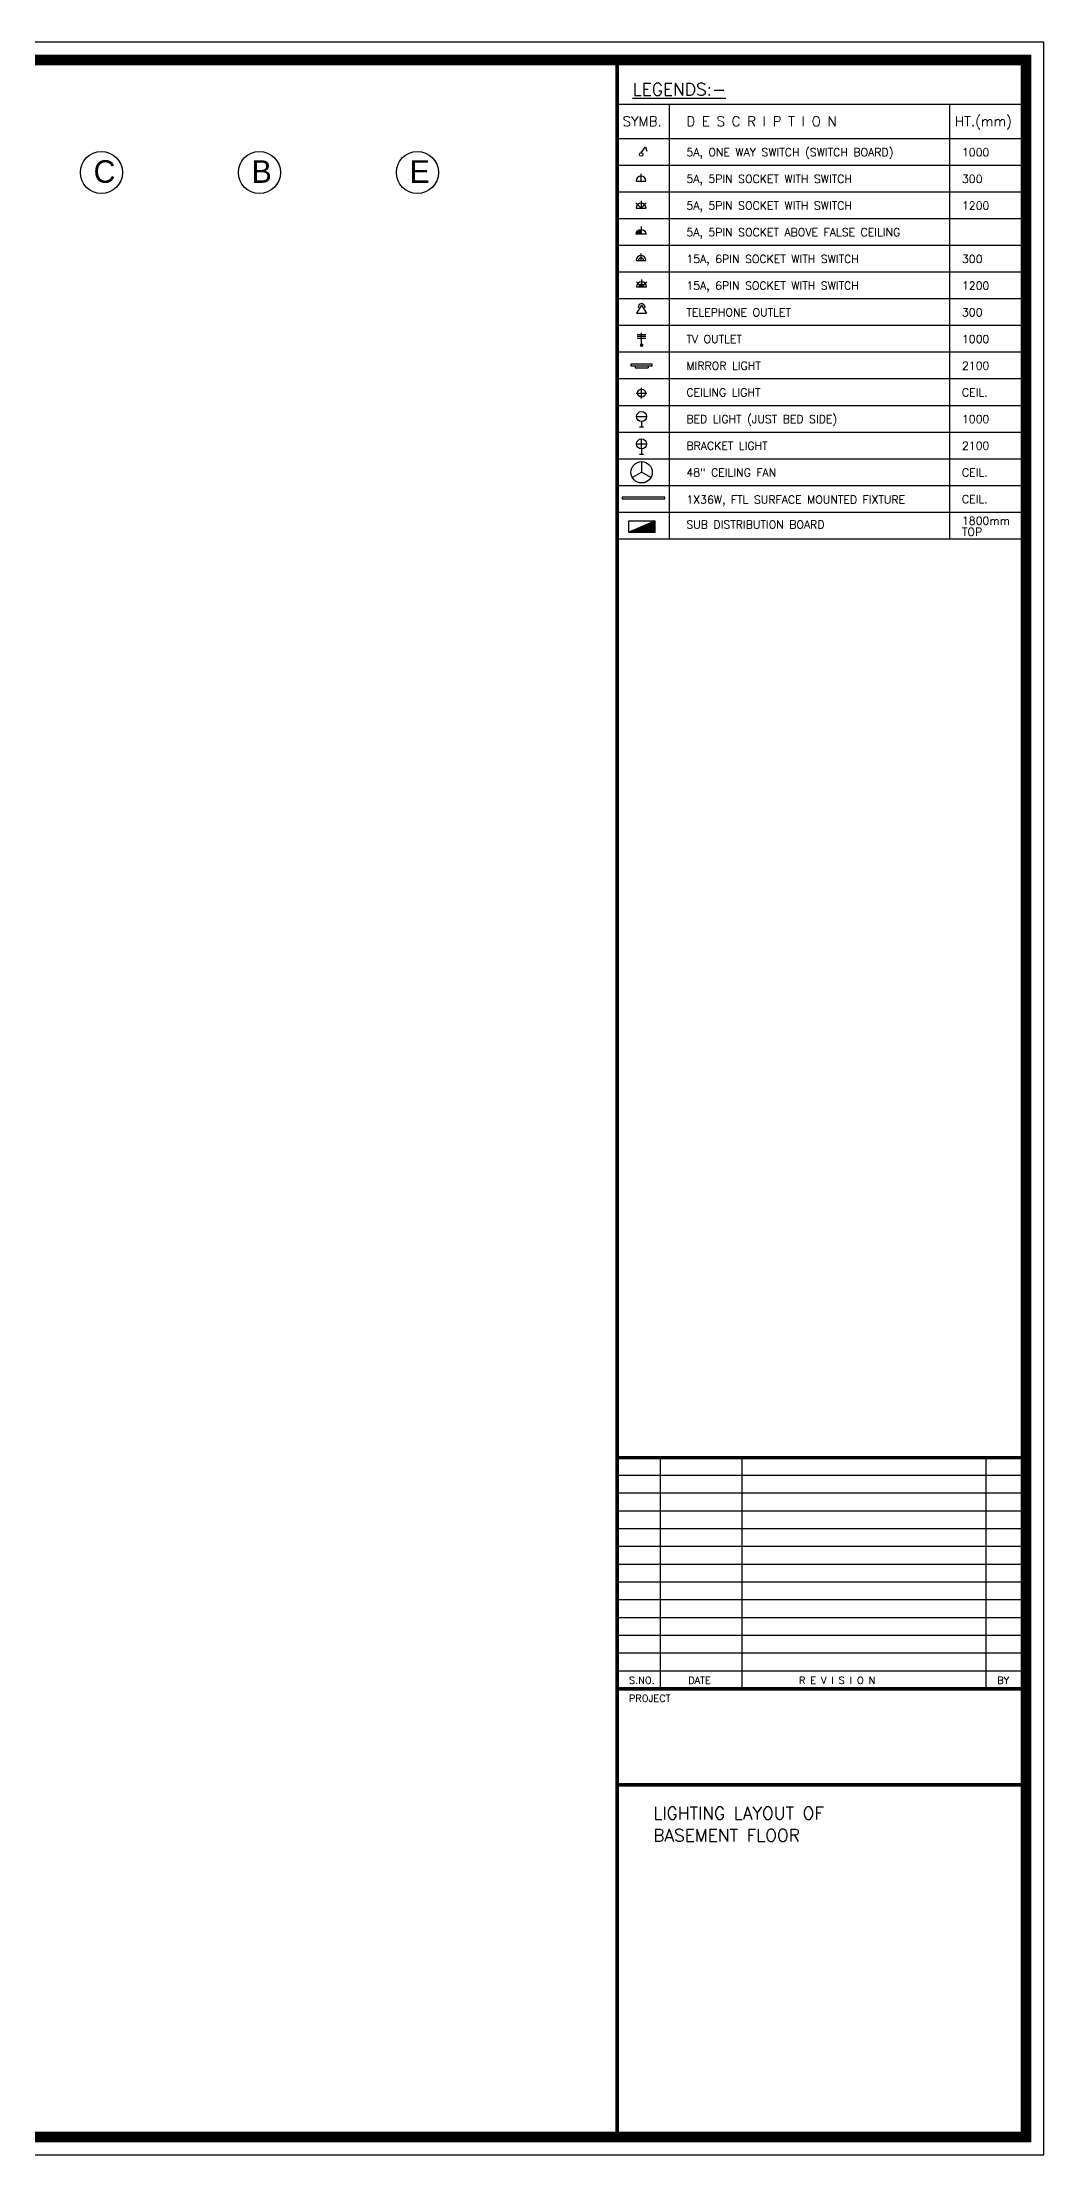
# Model space of a CAD drawing. Extents: x -8365922 to -3890057, y 2226679 to 4874943.
# Drawn here: x -3915413 to -3890057, y 2411121 to 2464581 of the extents above; entities that cross this region are included whole.
import ezdxf

# ---------------------------------------------------------------- set-up
doc = ezdxf.new("R2010")
doc.units = 0
doc.header["$LTSCALE"] = 1000
doc.header["$MEASUREMENT"] = 0
for name, color, linetype in [('A-ANNO-NOTE', 2, 'CONTINUOUS'), ('ELECT', 4, 'CONTINUOUS'), ('LIGHT', 4, 'CONTINUOUS'), ('POWER', 4, 'CONTINUOUS'), ('TEXT2', 3, 'CONTINUOUS'), ('TITLE', 171, 'CONTINUOUS'), ('TITLE_LINE', 170, 'CONTINUOUS')]:
    doc.layers.add(name, color=color, linetype=linetype)
doc.styles.add('DA', font='romand.shx')
doc.styles.add('DDR', font='romant.shx')
doc.styles.add('MTEXT', font='', dxfattribs={"height": 250})
doc.styles.get('MTEXT').set_extended_font_data('Futura Lt BT')

# ---------------------------------------------------------------- blocks, each defined once
blk = doc.blocks.new('SW')
at = {"layer": 'LIGHT'}
for p, q in [((0, 100), (122, 264)), ((122, 264), (161, 149))]:
    blk.add_line(p, q, dxfattribs=at)
blk.add_circle((0, 50), 50, dxfattribs=at)
blk = doc.blocks.new('5')
at = {"layer": 'POWER'}
for p, q in [((-140, 0), (140, 0)), ((0, 202), (0, 0))]:
    blk.add_line(p, q, dxfattribs=at)
blk.add_arc((0, 0), 140, 0, 180, dxfattribs=at)
blk = doc.blocks.new('5H')
at = {"layer": 'POWER'}
for p, q in [((-143, 143), (0, 0)), ((-140, 0), (140, 0)), ((0, 202), (0, 0)), ((143, 143), (0, 0))]:
    blk.add_line(p, q, dxfattribs=at)
blk.add_arc((0, 0), 140, 0, 180, dxfattribs=at)
blk = doc.blocks.new('U5')
at = {"layer": 'ELECT'}
blk.add_hatch(color=256, dxfattribs=at).paths.add_polyline_path([(0, 140), (0, 0), (140, 0, 0.414214)])
for p, q in [((0, 223), (0, 0)), ((-140, 0), (140, 0))]:
    blk.add_line(p, q, dxfattribs=at)
blk.add_arc((0, 0), 140, 0, 180, dxfattribs=at)
blk = doc.blocks.new('5U')
at = {"layer": 'ELECT', "extrusion": (0, 0, -1), "zscale": -1}
blk.add_blockref('U5', (0, 0), dxfattribs=at)
blk = doc.blocks.new('15')
at = {"layer": 'POWER'}
for p, q in [((-140, 0), (140, 0)), ((0, 202), (0, 0))]:
    blk.add_line(p, q, dxfattribs=at)
for radius in [140, 72]:
    blk.add_arc((0, 0), radius, 0, 180, dxfattribs=at)
blk = doc.blocks.new('15H')
at = {"layer": 'POWER'}
for p, q in [((-143, 143), (0, 0)), ((-140, 0), (140, 0)), ((0, 202), (0, 0)), ((143, 143), (0, 0))]:
    blk.add_line(p, q, dxfattribs=at)
for radius in [140, 72]:
    blk.add_arc((0, 0), radius, 0, 180, dxfattribs=at)
blk = doc.blocks.new('T')
at = {"layer": 'ELECT'}
for p, q in [((0, 223), (-140, 0)), ((-140, 0), (140, 0)), ((0, 223), (140, 0))]:
    blk.add_line(p, q, dxfattribs=at)
at = {"layer": 'ELECT', "const_width": 25}
for points in [[(-90, 182, -1), (-90, 157, -1)], [(90, 182, 1), (90, 157, 1)]]:
    blk.add_lwpolyline(points, format="xyb", close=True, dxfattribs=at)
at = {"layer": 'ELECT'}
blk.add_arc((0, 174), 90.4, 356.85997, 183.14003, dxfattribs=at)
blk = doc.blocks.new('TV')
at = {"layer": 'ELECT'}
for p, q in [((-123, 304), (123, 304)), ((-123, 250), (123, 250)), ((-123, 196), (123, 196)), ((0, 0), (0, 348))]:
    blk.add_line(p, q, dxfattribs=at)
at = {"layer": 'ELECT', "const_width": 50}
blk.add_lwpolyline([(-25, 0, 1), (25, 0, 1)], format="xyb", close=True, dxfattribs=at)
blk = doc.blocks.new('M')
at = {"layer": 'ELECT'}
for p, q in [((-182.25, 59.5), (-182.25, 0)), ((-182.25, 0), (182.25, 0)), ((182.25, 59.5), (182.25, 0))]:
    blk.add_line(p, q, dxfattribs=at)
blk.add_lwpolyline([(-300, 59.5), (300, 59.5), (300, 109.5), (-300, 109.5)], close=True, dxfattribs=at)
blk = doc.blocks.new('CE')
at = {"layer": 'ELECT'}
for p, q in [((-148, 0), (148, 0)), ((0, -148), (0, 148))]:
    blk.add_line(p, q, dxfattribs=at)
blk.add_circle((0, 0), 112, dxfattribs=at)
blk = doc.blocks.new('BR')
at = {"layer": 'ELECT'}
for p, q in [((-140, 290.5), (140, 290.5)), ((-55, 0), (55, 0)), ((0, 150.5), (0, 0))]:
    blk.add_line(p, q, dxfattribs=at)
blk.add_circle((0, 290.5), 140, dxfattribs=at)
blk = doc.blocks.new('BL')
at = {"layer": 'ELECT'}
for p, q in [((-140, 290.5), (140, 290.5)), ((-55, 0), (55, 0)), ((0, 150.5), (0, 430.5)), ((0, 150.5), (0, 0))]:
    blk.add_line(p, q, dxfattribs=at)
blk.add_circle((0, 290.5), 140, dxfattribs=at)
blk = doc.blocks.new('F')
at = {"layer": 'ELECT'}
for p in [(-520, -300), (0, 600), (520, -300)]:
    blk.add_line(p, (0, 0), dxfattribs=at)
blk.add_circle((0, 0), 600, dxfattribs=at)
blk = doc.blocks.new('1')
at = {"layer": 'ELECT'}
blk.add_lwpolyline([(-600, -25), (600, -25), (600, 25), (-600, 25)], close=True, dxfattribs=at)

msp = doc.modelspace()

# ---------------------------------------------------------------- hatches: boundary and pattern name
at = {"layer": 'ELECT'}
h = msp.add_hatch(dxfattribs=at)
h.set_pattern_fill('ANSI31', color=256, scale=0.9, style=0)
h.set_pattern_definition([(45, (-384445.34787, -31398.26916), (-0.0795495128835, 0.0795495128835), [])])
h.paths.add_polyline_path([(-3899899.8, 2452471.2), (-3900563.5, 2452176.5), (-3899899.8, 2452176.5)])

# ---------------------------------------------------------------- linework, layer by layer
at = {"layer": 'A-ANNO-NOTE'}
for centre in [(-3913914.2, 2461284), (-3909914.2, 2461284), (-3905914.2, 2461284)]:
    msp.add_circle(centre, 532.7, dxfattribs=at)
at = {"layer": 'ELECT'}
msp.add_line((-3899899.8, 2452471.2), (-3900563.5, 2452176.5), dxfattribs=at)
msp.add_lwpolyline([(-3900563.5, 2452471.2), (-3899899.8, 2452471.2), (-3899899.8, 2452176.5), (-3900563.5, 2452176.5)], close=True, dxfattribs=at)
at = {"layer": 'TITLE', "const_width": 270}
msp.add_lwpolyline([(-3965296.5, 2411570.5), (-3890506.5, 2411570.5), (-3890506.5, 2464130.5), (-3965296.5, 2464130.5)], close=True, dxfattribs=at)
at = {"layer": 'TITLE', "const_width": 90}
for points in [[(-3900856.5, 2464130.5), (-3900856.5, 2411570.5)], [(-3890506.5, 2428760.5), (-3900856.5, 2428760.5)], [(-3890506.5, 2422910.5), (-3900856.5, 2422910.5)], [(-3890506.5, 2420480.5), (-3900856.5, 2420480.5)]]:
    msp.add_lwpolyline(points, dxfattribs=at)
at = {"layer": 'TITLE_LINE'}
for p, q in [((-3890506.5, 2463007.3), (-3900856.5, 2463007.3)), ((-3899540.3, 2463007.3), (-3899540.3, 2452006.2)), ((-3892446.5, 2463007.3), (-3892446.5, 2452006.2)), ((-3890506.5, 2462137.9), (-3900856.5, 2462137.9)), ((-3890506.5, 2461462.5), (-3900856.5, 2461462.5)), ((-3890506.5, 2460787), (-3900856.5, 2460787)), ((-3890506.5, 2460111.6), (-3900856.5, 2460111.6)), ((-3890506.5, 2459436.1), (-3900856.5, 2459436.1)), ((-3890506.5, 2458760.7), (-3900856.5, 2458760.7)), ((-3890506.5, 2458085.2), (-3900856.5, 2458085.2)), ((-3890506.5, 2457409.8), (-3900856.5, 2457409.8)), ((-3890506.5, 2456734.3), (-3900856.5, 2456734.3)), ((-3890506.5, 2456058.9), (-3900856.5, 2456058.9)), ((-3890506.5, 2455383.4), (-3900856.5, 2455383.4)), ((-3890506.5, 2454708), (-3900856.5, 2454708)), ((-3890506.5, 2454032.5), (-3900856.5, 2454032.5)), ((-3890506.5, 2453357.1), (-3900856.5, 2453357.1)), ((-3890506.5, 2452681.6), (-3900856.5, 2452681.6)), ((-3890506.5, 2452006.2), (-3900856.5, 2452006.2)), ((-3899770.7, 2428760.5), (-3899770.7, 2422910.5)), ((-3897702.1, 2428760.5), (-3897702.1, 2422910.5)), ((-3891522.6, 2428760.5), (-3891522.6, 2422910.5)), ((-3890506.5, 2428310.5), (-3900856.5, 2428310.5)), ((-3890506.5, 2427860.5), (-3900856.5, 2427860.5)), ((-3890506.5, 2427410.5), (-3900856.5, 2427410.5)), ((-3890506.5, 2426960.5), (-3900856.5, 2426960.5)), ((-3890506.5, 2426510.5), (-3900856.5, 2426510.5)), ((-3890506.5, 2426060.5), (-3900856.5, 2426060.5)), ((-3890506.5, 2425610.5), (-3900856.5, 2425610.5)), ((-3890506.5, 2425160.5), (-3900856.5, 2425160.5)), ((-3890506.5, 2424710.5), (-3900856.5, 2424710.5)), ((-3890506.5, 2424260.5), (-3900856.5, 2424260.5)), ((-3890506.5, 2423810.5), (-3900856.5, 2423810.5)), ((-3890506.5, 2423360.5), (-3900856.5, 2423360.5))]:
    msp.add_line(p, q, dxfattribs=at)
msp.add_lwpolyline([(-3965746.5, 2411120.5), (-3890056.5, 2411120.5), (-3890056.5, 2464580.5), (-3965746.5, 2464580.5)], close=True, dxfattribs=at)

# ---------------------------------------------------------------- block references
at = {"layer": 'ELECT'}
for name, p, xscale, yscale, zscale in [('SW', (-3900249, 2461694), 0.9, 0.9, 0.9), ('5', (-3900253.9, 2461065.8), 0.9, 0.9, 0.9), ('5H', (-3900252.6, 2460385.4), 0.9, 0.9, 0.9), ('5U', (-3900251.7, 2459719.8), 0.9, 0.9, 0.9), ('15', (-3900253.5, 2459055.2), 0.9, 0.9, 0.9), ('15H', (-3900238.6, 2458392.3), 0.9, 0.9, 0.9), ('T', (-3900238.6, 2457728.1), 0.9, 0.9, 0.9), ('TV', (-3900238.6, 2456914.5), 0.9, 0.9, 0.9), ('M', (-3900238.6, 2456338.1), 0.9, 0.9, 0.9), ('CE', (-3900238.6, 2455702.2), 0.9, 0.9, 0.9), ('BR', (-3900239.1, 2454846.3), 0.9, 0.9, 0.9), ('BL', (-3900239.1, 2454154.2), 0.9, 0.9, 0.9), ('F', (-3900239.1, 2453698.4), 0.45, 0.45, 0.45), ('1', (-3900191.8, 2453049.5), 0.9, 0.9, 0.9)]:
    msp.add_blockref(name, p, dxfattribs=dict(at, xscale=xscale, yscale=yscale, zscale=zscale))

# ---------------------------------------------------------------- texts
at = {"layer": 'A-ANNO-NOTE', "style": 'MTEXT'}
for s, p in [('C', (-3914111.7, 2461022.8)), ('B', (-3910111.7, 2461022.8)), ('E', (-3906111.7, 2461022.8))]:
    msp.add_text(s, height=571.6, dxfattribs=at).set_placement(p)
at = {"layer": 'TEXT2'}
for s, height, style, p in [('%%uLEGENDS:-', 315, 'DA', (-3900467.6, 2463232)), ('SYMB.', 247.5, 'DA', (-3900716.9, 2462456.6)), ('D E S C R I P T I O N ', 247.5, 'DA', (-3899104.1, 2462456.6)), ('HT.(mm)', 247.5, 'DA', (-3892304.2, 2462456.6)), ('5A, ONE WAY SWITCH (SWITCH BOARD)', 202.5, 'DA', (-3899104.1, 2461696.6)), ('1000', 202.5, 'DA', (-3892128.2, 2461696.6)), ('5A, 5PIN SOCKET WITH SWITCH', 202.5, 'DA', (-3899104.1, 2461021.1)), ('300', 202.5, 'DA', (-3892128.2, 2461021.1)), ('5A, 5PIN SOCKET WITH SWITCH', 202.5, 'DA', (-3899104.1, 2460345.7)), ('1200', 202.5, 'DA', (-3892128.2, 2460345.7)), ('5A, 5PIN SOCKET ABOVE FALSE CEILING', 202.5, 'DA', (-3899104.1, 2459670.2)), ('15A, 6PIN SOCKET WITH SWITCH', 202.5, 'DA', (-3899104.1, 2458994.8)), ('300', 202.5, 'DA', (-3892128.2, 2458994.8)), ('15A, 6PIN SOCKET WITH SWITCH', 202.5, 'DA', (-3899104.1, 2458319.3)), ('1200', 202.5, 'DA', (-3892128.2, 2458319.3)), ('TELEPHONE OUTLET', 202.5, 'DA', (-3899104.1, 2457643.9)), ('300', 202.5, 'DA', (-3892128.2, 2457643.9)), ('TV OUTLET', 202.5, 'DA', (-3899104.1, 2456968.4)), ('1000', 202.5, 'DA', (-3892128.2, 2456968.4)), ('MIRROR LIGHT', 202.5, 'DA', (-3899104.1, 2456293)), ('2100', 202.5, 'DA', (-3892128.2, 2456293)), ('CEILING LIGHT', 202.5, 'DA', (-3899104.1, 2455617.5)), ('CEIL.', 202.5, 'DA', (-3892128.2, 2455617.5)), ('BED LIGHT (JUST BED SIDE)', 202.5, 'DA', (-3899104.1, 2454942.1)), ('1000', 202.5, 'DA', (-3892128.2, 2454942.1)), ('BRACKET LIGHT', 202.5, 'DA', (-3899104.1, 2454266.6)), ('2100', 202.5, 'DA', (-3892128.2, 2454266.6)), ('48" CEILING FAN', 202.5, 'DA', (-3899104.1, 2453591.2)), ('CEIL.', 202.5, 'DA', (-3892128.2, 2453591.2)), ('1X36W, FTL SURFACE MOUNTED FIXTURE', 202.5, 'DA', (-3899104.1, 2452904)), ('CEIL.', 202.5, 'DA', (-3892128.2, 2452915.7)), ('SUB DISTRIBUTION BOARD', 202.5, 'DA', (-3899104.1, 2452273.6)), ('TOP ', 202.5, 'DA', (-3892128.2, 2452088.2)), ('1800mm', 202.5, 'DA', (-3892128.2, 2452371.2)), ('S.NO.', 180, 'DA', (-3900556.7, 2423034.4)), ('DATE', 180, 'DA', (-3899058.4, 2423034.4)), ('R E V I S I O N ', 180, 'DA', (-3896251.7, 2423034.4)), ('BY', 180, 'DA', (-3891235.3, 2423034.4)), ('PROJECT', 180, 'DA', (-3900556.7, 2422582.4)), ('LIGHTING LAYOUT OF', 315, 'DDR', (-3899943.4, 2419607.3)), ('BASEMENT FLOOR', 315, 'DDR', (-3899943.4, 2419047.2))]:
    msp.add_text(s, height=height, dxfattribs=dict(at, style=style)).set_placement(p)

doc.saveas('drawing.dxf')
